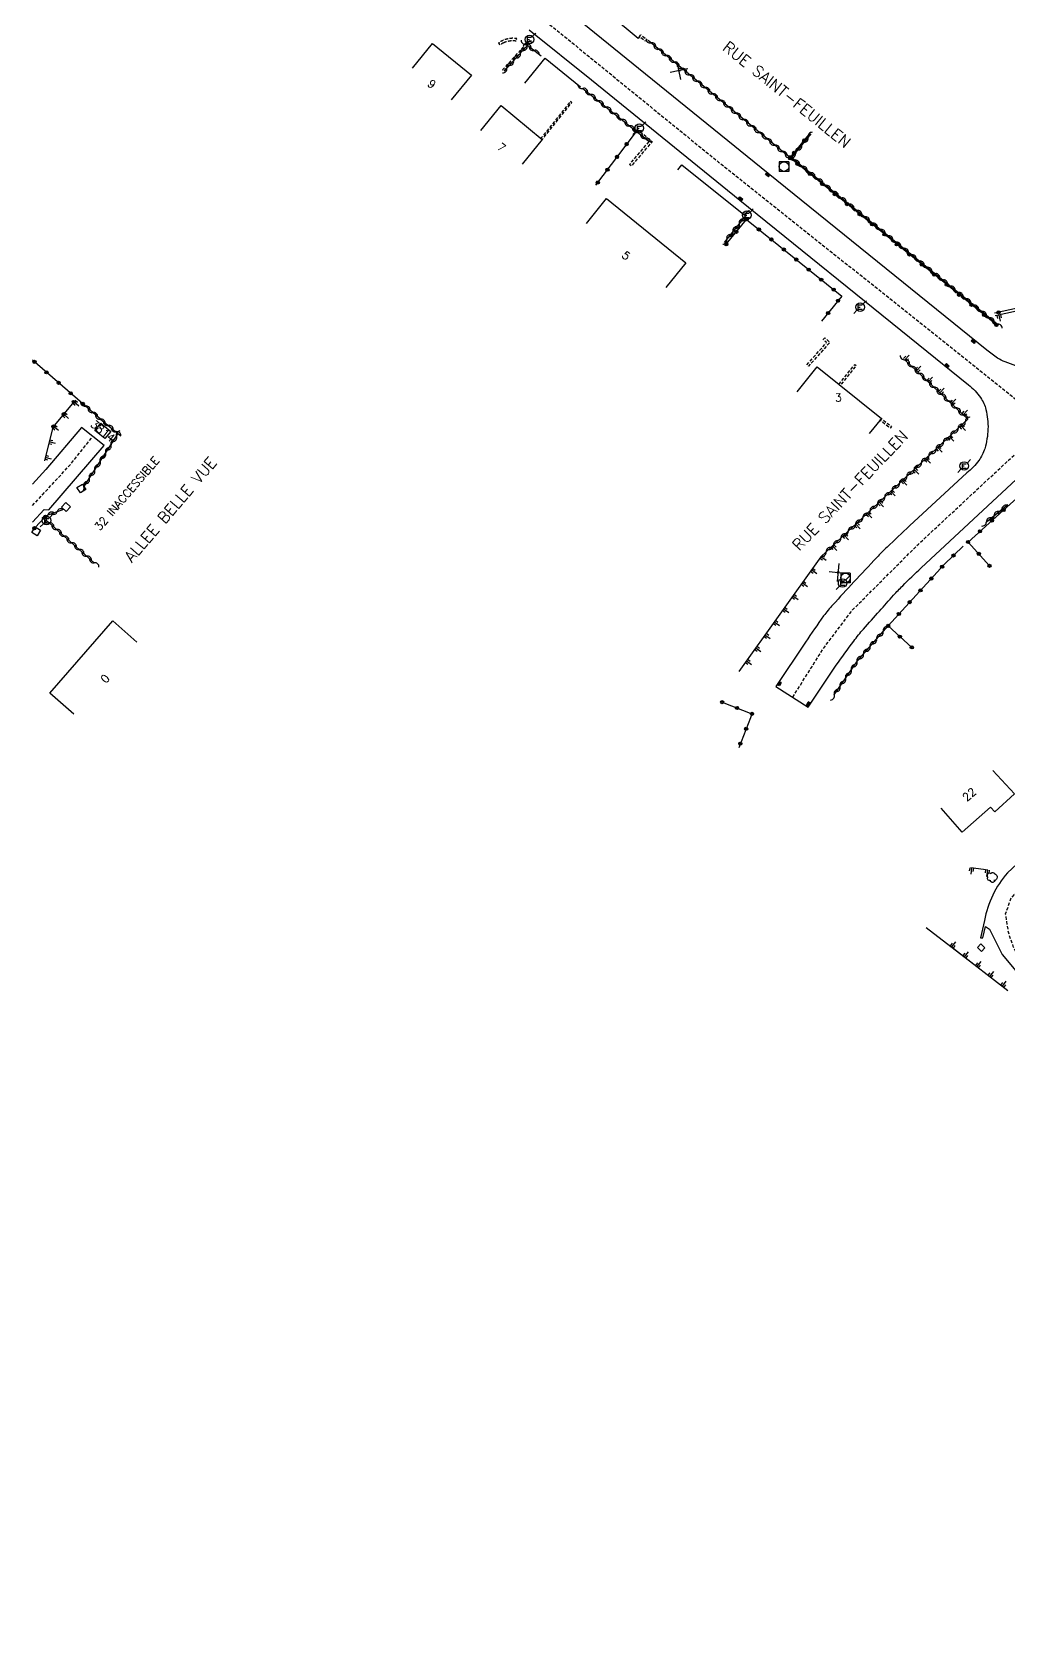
# Model space of a CAD drawing. Header units: millimetres. Extents: x 151000 to 152000, y 111999 to 113000.
# Drawn here: x 150999.9 to 151152.4, y 112548.8 to 112797.2 of the extents above; entities that cross this region are included whole.
import ezdxf
from ezdxf.enums import TextEntityAlignment as Align

# ---------------------------------------------------------------- set-up
doc = ezdxf.new("R2010")
doc.units = ezdxf.units.MM
doc.linetypes.add('DASHED', pattern=[0.75, 0.5, -0.25])
doc.layers.get('0').update_dxf_attribs({"linetype": 'CONTINUOUS'})
for name, color, linetype in [('W0001', 6, 'DASHED'), ('W0008', 7, 'CONTINUOUS'), ('W0017', 7, 'CONTINUOUS'), ('W0100', 7, 'CONTINUOUS'), ('W0112', 1, 'DASHED'), ('W0211', 2, 'CONTINUOUS'), ('W0300', 7, 'CONTINUOUS'), ('W0302', 3, 'CONTINUOUS'), ('W0310', 3, 'CONTINUOUS'), ('W0322', 7, 'CONTINUOUS'), ('W0330', 7, 'CONTINUOUS'), ('W0400', 7, 'CONTINUOUS'), ('W0420', 7, 'CONTINUOUS'), ('W0471', 7, 'CONTINUOUS'), ('W0989', 7, 'CONTINUOUS'), ('W0991', 7, 'CONTINUOUS')]:
    doc.layers.add(name, color=color, linetype=linetype)
doc.styles.get("Standard").update_dxf_attribs({"font": 'romans.shx', "width": 0.85})

# ---------------------------------------------------------------- blocks, each defined once
blk = doc.blocks.new('T420')
for p, q in [((0.75, 0.75), (-0.75, 0.75)), ((-0.75, 0.75), (-0.75, -0.75)), ((0.75, 0.75), (0.75, -0.75)), ((0.75, -0.75), (-0.75, -0.75))]:
    blk.add_line(p, q)
blk.add_ellipse((0, 0), major_axis=(-0.53, 0.53), ratio=1, start_param=3.926991, end_param=10.210176)
blk = doc.blocks.new('T471')
for p, q in [((-0.333334, 0.333334), (-0.333334, -0.333334)), ((-0.333334, 0.333334), (0.333334, 0.333334)), ((-0.333334, 0), (0, 0)), ((0.500001, 0.500001), (1.000002, 1.000002)), ((-0.500001, -0.500001), (-1.000002, -1.000002)), ((-0.333334, -0.333334), (0.333334, -0.333334))]:
    blk.add_line(p, q)
blk.add_ellipse((0, 0), major_axis=(0.471405, 0.471405), ratio=1, start_param=5.4977871438, end_param=11.780972451)
blk = doc.blocks.new('T300')
for p, q in [((-0.8, 0.51), (-0.86, 0.34)), ((-0.86, 0.34), (-0.86, 0.17)), ((-0.86, 0.17), (-0.74, 0.06)), ((-0.69, 0.63), (-0.8, 0.51)), ((-0.8, -0.06), (-0.74, 0.06)), ((-0.74, 0.06), (-0.69, 0.11)), ((-0.57, 0.69), (-0.69, 0.63)), ((-0.46, 0.69), (-0.57, 0.69)), ((-0.29, 0.63), (-0.46, 0.69)), ((-0.29, 0.63), (-0.17, 0.74)), ((-0.23, 0.57), (-0.29, 0.63)), ((-0.17, 0.74), (-0.06, 0.8)), ((-0.06, 0.8), (0.06, 0.8)), ((0.06, 0.8), (0.23, 0.74)), ((0.23, 0.74), (0.34, 0.63)), ((0.34, 0.63), (0.4, 0.51)), ((0.46, 0.46), (0.34, 0.46)), ((0.4, 0.51), (0.4, 0.46)), ((0.57, 0.4), (0.46, 0.46)), ((0.57, 0.4), (0.69, 0.29)), ((0.69, 0.29), (0.74, 0.17)), ((0.74, 0.06), (0.69, -0.17)), ((0.74, 0.17), (0.74, 0.06)), ((-0.8, -0.17), (-0.8, -0.06)), ((-0.8, -0.23), (-0.8, -0.17)), ((-0.74, -0.34), (-0.8, -0.23)), ((-0.69, -0.4), (-0.74, -0.34)), ((-0.51, -0.46), (-0.69, -0.4)), ((-0.4, -0.46), (-0.51, -0.46)), ((-0.4, -0.46), (-0.34, -0.46)), ((-0.34, -0.46), (-0.34, -0.4)), ((-0.34, -0.51), (-0.34, -0.46)), ((-0.29, -0.63), (-0.34, -0.51)), ((-0.17, -0.74), (-0.29, -0.63)), ((-0.06, -0.8), (-0.17, -0.74)), ((0.06, -0.8), (-0.06, -0.8)), ((0.17, -0.74), (0.06, -0.8)), ((0.23, -0.69), (0.17, -0.74)), ((0.29, -0.46), (0.23, -0.46)), ((0.29, -0.63), (0.23, -0.69)), ((0.46, -0.4), (0.29, -0.46)), ((0.34, -0.51), (0.29, -0.63)), ((0.34, -0.51), (0.34, -0.46)), ((0.57, -0.34), (0.46, -0.4)), ((0.63, -0.29), (0.57, -0.34)), ((0.69, -0.17), (0.63, -0.29))]:
    blk.add_line(p, q)
blk = doc.blocks.new('t330o')
at = {"color": 0, "linetype": 'Continuous'}
for p, q in [((0.25, -0.25), (-0.25, 0.25)), ((-0.25, -0.25), (0.25, 0.25)), ((-0.25, 0.25), (-0.25, -0.25)), ((0.25, 0.25), (-0.25, 0.25)), ((0.25, -0.25), (0.25, 0.25)), ((-0.25, -0.25), (0.25, -0.25)), ((-0.25, -0.25), (-0.25, -0.25))]:
    blk.add_line(p, q, dxfattribs=at)
blk = doc.blocks.new('t211o')
at = {"color": 0, "linetype": 'Continuous'}
for p, q in [((-0.29, 0.5), (-0.29, 0)), ((0, 1), (0, 0)), ((0.29, 0.5), (0.29, 0))]:
    blk.add_line(p, q, dxfattribs=at)
blk = doc.blocks.new('t310o')
at = {"color": 0, "linetype": 'Continuous'}
for centre, start, end in [((-0.5, 0.38), 216.8699, 323.1304), ((0.5, -0.37), 36.8699, 143.1303)]:
    blk.add_arc(centre, 0.625, start, end, dxfattribs=at)
blk = doc.blocks.new('t322o')
at = {"color": 0, "linetype": 'Continuous'}
for radius in [0.25, 0.15]:
    blk.add_circle((0, 0), radius, dxfattribs=at)
blk = doc.blocks.new('T400')
for p, q in [((-0.15, 0.3), (0.15, 0.3)), ((-0.15, -0.25), (-0.15, 0.3)), ((-0.15, 0.15), (0.15, 0.15)), ((-0.15, 0), (0.15, 0)), ((0.15, 0.3), (0.15, -0.25)), ((-0.15, -0.15), (0.15, -0.15)), ((-0.15, -0.25), (-0.15, -0.3)), ((-0.15, -0.3), (0.15, -0.3)), ((0.15, -0.3), (0.15, -0.25))]:
    blk.add_line(p, q)
blk = doc.blocks.new('t991o')
at = {"color": 0, "linetype": 'Continuous'}
for p, q in [((-1, 1), (1, -1)), ((-1, -1), (1, 1))]:
    blk.add_line(p, q, dxfattribs=at)
blk = doc.blocks.new('t112o')
at = {"color": 0, "linetype": 'Continuous'}
for p, q in [((-0.5, 0.5), (0.5, 0.5)), ((-0.5, -0.5), (-0.5, 0.5)), ((0.5, 0.5), (0.5, -0.5)), ((0.5, -0.5), (-0.5, -0.5))]:
    blk.add_line(p, q, dxfattribs=at)

msp = doc.modelspace()

# ---------------------------------------------------------------- linework, layer by layer
at = {"layer": 'W0001', "flags": 128}
for points in [[(151000.8, 112864.06), (151007.12, 112858.19), (151021.82, 112846.15), (151068.03, 112808.73), (151107.13, 112776.86), (151143.94, 112747.53), (151158.47, 112735.83)], [(151118.71, 112693.27), (151123.51, 112700.89), (151128.06, 112706.91), (151138.35, 112717.19), (151151.44, 112729.38), (151176.33, 112752.21), (151195.73, 112770.42), (151206.32, 112780.57)], [(151000, 112723.2), (151005.73, 112729.41), (151009.41, 112733.98)]]:
    msp.add_lwpolyline(points, dxfattribs=at)
msp.add_lwpolyline([(151413.18, 112596.14), (151374.05, 112653.49), (151356.6, 112679.29), (151345.58, 112695.46), (151336.11, 112709.29), (151316.57, 112738.09), (151301.34, 112760.45, 0.055132), (151298.42, 112764.26, 0.094048), (151295.48, 112766.37, 0.025813), (151290.9, 112768.2, 0.040445), (151287.58, 112769.05, 0.022515), (151282.87, 112769.63, 0.030455), (151279.2, 112769.69, 0.032778), (151275.17, 112769.25, 0.04343), (151272.01, 112768.4, 0.039375), (151269.79, 112767.39, 0.014995), (151265.17, 112764.64, 0.036177), (151263.11, 112763.11, 0.021887), (151260.46, 112760.62), (151245.71, 112747.2), (151231.2, 112733.97), (151215.03, 112719.27), (151191.13, 112697.49), (151172.09, 112680.3), (151156.32, 112665.86), (151152.79, 112661.89), (151151.91, 112659.39), (151152.35, 112656.6), (151153.09, 112654.4), (151154.12, 112652.35), (151156.76, 112648.97), (151164.11, 112641.19), (151174.13, 112629.34), (151201.32, 112597.62), (151210.47, 112587.11), (151213.7, 112582.26), (151215.91, 112578.59), (151217.96, 112573.01), (151218.99, 112567.73), (151219.58, 112562.15), (151219.14, 112555.1), (151218.4, 112548.79), (151217.52, 112537.24), (151217.52, 112531.37), (151217.25, 112525.14), (151216.98, 112521.11)], format="xyb", dxfattribs=at)
at = {"layer": 'W0008', "flags": 128}
for points in [[(151155.28, 112744.58, -0.036498), (151151.9, 112745.64, -0.047911), (151150.7, 112746.25, -0.030762), (151149.02, 112747.48), (151114.89, 112775.06), (151095.73, 112790.57), (151081.99, 112801.75)], [(151077.58, 112797.52), (151087.28, 112789.7), (151110.47, 112770.93), (151138.29, 112748.41), (151146.18, 112742.05, -0.069639), (151148.04, 112740.06, -0.093227), (151148.88, 112738.2, -0.06796), (151149.2, 112735.16, -0.066242), (151148.69, 112732.08, -0.084872), (151147.77, 112730.25, -0.065), (151145.92, 112728.32), (151136.96, 112720.03, 0.005552), (151133.46, 112716.73, 0.011483), (151131.83, 112715.08, 0.001935), (151128.26, 112711.27, 0.002079), (151124.96, 112707.69, 0.02775), (151123.54, 112705.96, 0.012426), (151120.71, 112701.86), (151116.09, 112694.96), (151121.11, 112691.73), (151125.52, 112698.29, -0.010096), (151128.23, 112702.03, -0.019054), (151129.77, 112703.92, -0.001163), (151132.26, 112706.73, -0.001312), (151134.47, 112709.21, -0.013934), (151135.88, 112710.68, -0.007038), (151138.77, 112713.48), (151153.6, 112727.28)], [(151161.98, 112674.87), (151152.24, 112665.84, 0.13288), (151148.65, 112658.39), (151148.03, 112655.7), (151148.4, 112655.7), (151148.82, 112657.43), (151149.45, 112657.05), (151151.43, 112653.06), (151154.84, 112648.98)]]:
    msp.add_lwpolyline(points, format="xyb", dxfattribs=at)
msp.add_lwpolyline([(151000, 112720.63), (151001.84, 112722.61), (151002.54, 112722.54), (151011.17, 112732.58), (151007.64, 112735.38), (151002.07, 112728.83), (151000, 112726.56)], dxfattribs=at)
at = {"layer": 'W0017', "flags": 128}
for points in [[(151094.77, 112796.48), (151094.6, 112796.18), (151090.28, 112799.78), (151090.51, 112799.92)], [(151076.88, 112789.19), (151080.03, 112793.08), (151085.58, 112788.59)], [(151100.76, 112775.66), (151101.38, 112776.44), (151111.35, 112768.46)]]:
    msp.add_lwpolyline(points, dxfattribs=at)
msp.add_lwpolyline([(151148.18, 112653.54), (151147.54, 112654.16), (151148.09, 112654.72), (151148.72, 112654.11)], close=True, dxfattribs=at)
at = {"layer": 'W0100', "flags": 128}
for points in [[(151059.32, 112791.52), (151062.47, 112795.4), (151068.55, 112790.45), (151065.4, 112786.57)], [(151070.01, 112781.8), (151073.18, 112785.67), (151079.61, 112780.4), (151076.44, 112776.53)], [(151086.49, 112767.26), (151089.63, 112771.15), (151102.03, 112761.14), (151098.89, 112757.25)], [(151119.41, 112740.97), (151122.54, 112744.86), (151132.55, 112736.8), (151130.67, 112734.46)], [(151006.48, 112690.63), (151002.71, 112693.92), (151012.52, 112705.18), (151016.29, 112701.89)], [(151149.96, 112681.84), (151153.33, 112678.16), (151150.27, 112675.36), (151149.6, 112676.09), (151145.18, 112672.19), (151141.87, 112675.94)]]:
    msp.add_lwpolyline(points, dxfattribs=at)
for points in [[(151100.89, 112791.26), (151101.09, 112791.13), (151101.01, 112791), (151100.81, 112791.13)], [(151009.75, 112734.95), (151010.65, 112736.06), (151012.21, 112734.78), (151011.31, 112733.67)], [(151125.87, 112712.9), (151125.66, 112712.73), (151125.76, 112712.61), (151125.97, 112712.78)]]:
    msp.add_lwpolyline(points, close=True, dxfattribs=at)
at = {"layer": 'W0112', "flags": 128}
msp.add_lwpolyline([(151073.57, 112795.52, -0.050374), (151074.23, 112795.75, -0.048386), (151074.89, 112795.84, -0.048386), (151075.56, 112795.8), (151075.61, 112796.15, 0.048386), (151074.88, 112796.19, 0.048386), (151074.15, 112796.09, 0.050374), (151073.42, 112795.84, 0.050374), (151072.77, 112795.45), (151072.98, 112795.17, -0.050374)], format="xyb", close=True, dxfattribs=at)
for points in [[(151077.24, 112795.03), (151077.02, 112795.24), (151076.77, 112794.97), (151073.4, 112791.28), (151073.63, 112791.07), (151077, 112794.76)], [(151095.93, 112796), (151095.71, 112795.72), (151094.77, 112796.48), (151094.99, 112796.75)], [(151079.38, 112780.58), (151079.61, 112780.4), (151084.23, 112786.18), (151084.01, 112786.36)], [(151094.36, 112781.61), (151094.6, 112781.89), (151096.75, 112780.05), (151093.5, 112776.25), (151093.23, 112776.48), (151096.25, 112780.01)], [(151123.49, 112749.14), (151123.72, 112749.4), (151124.51, 112748.7), (151121.18, 112744.97), (151120.92, 112745.2), (151124.01, 112748.67)], [(151132.33, 112736.52), (151132.55, 112736.8), (151134.14, 112735.56), (151133.92, 112735.28)]]:
    msp.add_lwpolyline(points, close=True, dxfattribs=at)
msp.add_lwpolyline([(151125.92, 112742.14), (151128.43, 112745.25), (151128.61, 112745.07), (151126.12, 112741.98)], dxfattribs=at)
at = {"layer": 'W0211', "flags": 128}
for points in [[(151155.81, 112754.06), (151150.32, 112752.83)], [(151136.23, 112745.98), (151146.07, 112736.68), (151123.11, 112715.19), (151110.32, 112697.3)], [(151006.47, 112739.39), (151003.2, 112735.46), (151001.86, 112730.18)], [(151149.17, 112666.27), (151148.49, 112666.37), (151146.51, 112666.63)], [(151143.51, 112654.25), (151147.46, 112651.18), (151152.28, 112647.43)]]:
    msp.add_lwpolyline(points, dxfattribs=at)
at = {"layer": 'W0302', "flags": 128}
msp.add_lwpolyline([(151139.57, 112657.32), (151147.46, 112651.18), (151152.28, 112647.43)], dxfattribs=at)
at = {"layer": 'W0310', "flags": 128}
for points in [[(151077.24, 112795.03), (151077, 112794.76), (151073.63, 112791.07)], [(151077.1, 112795.26), (151079.42, 112793.45)], [(151118.3, 112777.51), (151096.14, 112795.85)], [(151085.92, 112788.37), (151094.29, 112781.67), (151096.34, 112780.09)], [(151150.63, 112751.54), (151118.54, 112777.53), (151121.58, 112781.29)], [(151111.35, 112768.46), (151108, 112764.31)], [(151136.23, 112745.98), (151146.07, 112736.68), (151123.11, 112715.19)], [(151010.61, 112736.71), (151007.86, 112739.09)], [(151010.61, 112736.71), (151013.81, 112734.11)], [(151008.03, 112726.13), (151013.39, 112734.45)], [(151148.95, 112720.65), (151152.28, 112723.36)], [(151009.64, 112714.26), (151002.2, 112720.86), (151002.2, 112721.66), (151004.92, 112722.65)], [(151125.2, 112693.65), (151128.84, 112698.95), (151133.61, 112704.42)]]:
    msp.add_lwpolyline(points, dxfattribs=at)
at = {"layer": 'W0322', "flags": 128}
for points in [[(151094.29, 112781.67), (151093.95, 112781.22), (151087.94, 112773.23)], [(151150.52, 112751.41), (151118.3, 112777.51), (151121.44, 112781.4)], [(151108.34, 112764.02), (151111.48, 112767.91), (151126.36, 112755.92), (151123.22, 112752.03)], [(151155.72, 112754.47), (151150.23, 112753.25)], [(151007.86, 112739.09), (151007.04, 112739.8), (151000, 112745.91)], [(151006.47, 112739.39), (151003.2, 112735.46)], [(151149.44, 112713.79), (151146.09, 112717.51), (151152.64, 112723.42), (151159.64, 112729.65), (151162.97, 112725.92)], [(151000.29, 112719.66), (151002.2, 112721.66)], [(151137.3, 112701.05), (151133.61, 112704.42), (151142.34, 112713.98), (151145.32, 112716.84)], [(151107.69, 112692.49), (151112.35, 112690.67), (151112.1, 112690.04), (151110.28, 112685.38)]]:
    msp.add_lwpolyline(points, dxfattribs=at)

# ---------------------------------------------------------------- block references
at = {"layer": 'W0112'}
for p, rotation in [((151007.64, 112725.88), 33.19068833049261), ((151005.22, 112722.98), 226.5722842360356), ((151000.58, 112719.18), 147.8778479407164)]:
    msp.add_blockref('t112o', p, dxfattribs=dict(at, rotation=rotation))
at = {"layer": 'W0211'}
for p, rotation in [((151150.93, 112752.96), 192.6185358580967), ((151136.23, 112745.98), 316.6003489865605), ((151138.05, 112744.26), 316.6003489865605), ((151139.86, 112742.55), 316.6003489865605), ((151141.68, 112740.83), 316.6003489865605), ((151006.47, 112739.39), 230.1870099960855), ((151143.5, 112739.11), 316.6003489865605), ((151145.31, 112737.39), 316.6003489865605), ((151003.27, 112735.55), 230.1870099960855), ((151004.87, 112737.47), 230.1870099960855), ((151145, 112735.68), 223.1043515603784), ((151002.61, 112733.14), 255.7998606198131), ((151143.17, 112733.97), 223.1043515603784), ((151002, 112730.72), 255.7998606198131), ((151139.52, 112730.55), 223.1043515603784), ((151141.35, 112732.26), 223.1043515603784), ((151137.7, 112728.85), 223.1043515603784), ((151134.05, 112725.43), 223.1043515603784), ((151135.87, 112727.14), 223.1043515603784), ((151132.22, 112723.72), 223.1043515603784), ((151128.57, 112720.3), 223.1043515603784), ((151130.39, 112722.01), 223.1043515603784), ((151126.74, 112718.6), 223.1043515603784), ((151124.92, 112716.89), 223.1043515603784), ((151121.64, 112713.14), 234.4645327926752), ((151123.1, 112715.18), 234.4645327926752), ((151120.19, 112711.11), 234.4645327926752), ((151118.74, 112709.07), 234.4645327926752), ((151117.28, 112707.04), 234.4645327926752), ((151114.38, 112702.97), 234.4645327926752), ((151115.83, 112705.01), 234.4645327926752), ((151112.93, 112700.94), 234.4645327926752), ((151111.47, 112698.9), 234.4645327926752), ((151146.69, 112666.6), 172.4252761664829), ((151149.17, 112666.27), 172.4252761663848), ((151143.51, 112654.25), 322.1054340686644), ((151145.49, 112652.72), 322.1054340686644), ((151147.46, 112651.18), 322.1054340686644), ((151149.43, 112649.65), 322.1054340685993), ((151151.4, 112648.11), 322.1054340685993)]:
    msp.add_blockref('t211o', p, dxfattribs=dict(at, rotation=rotation))
at = {"layer": 'W0300'}
msp.add_blockref('T300', (151149.91, 112665.11), dxfattribs=at)
at = {"layer": 'W0310'}
for p, rotation in [((151077.1, 112795.26), 322.0317238851189), ((151077.24, 112795.03), 227.6422012971993), ((151078.33, 112794.3), 322.0317238851189), ((151096.58, 112795.49), 140.3764530103026), ((151097.79, 112794.49), 140.3764530103026), ((151075.13, 112792.71), 227.6422012971181), ((151076.19, 112793.87), 227.6422012971181), ((151099, 112793.49), 140.3764530103026), ((151100.2, 112792.49), 140.3764530103026), ((151074.08, 112791.56), 227.6422012971181), ((151101.41, 112791.49), 140.3764530103026), ((151102.62, 112790.49), 140.3764530103026), ((151103.82, 112789.49), 140.3764530103026), ((151085.92, 112788.37), 321.2974432426175), ((151087.14, 112787.39), 321.2974432426175), ((151105.03, 112788.5), 140.3764530103026), ((151106.23, 112787.5), 140.3764530103026), ((151088.37, 112786.41), 321.2974432426175), ((151089.59, 112785.44), 321.2974432426175), ((151090.81, 112784.46), 321.2974432426175), ((151107.44, 112786.5), 140.3764530103026), ((151108.65, 112785.5), 140.3764530103026), ((151109.85, 112784.5), 140.3764530103026), ((151092.03, 112783.48), 321.2974432426175), ((151093.25, 112782.5), 321.2974432426175), ((151111.06, 112783.5), 140.3764530103026), ((151112.27, 112782.5), 140.3764530103026), ((151094.48, 112781.52), 322.4414938593511), ((151095.72, 112780.57), 322.4414938593511), ((151113.47, 112781.5), 140.3764530103026), ((151114.68, 112780.51), 140.3764530103026), ((151115.88, 112779.51), 140.3764530103026), ((151120.14, 112779.51), 50.99521999277093), ((151121.12, 112780.73), 50.99521999277093), ((151117.09, 112778.51), 140.3764530103026), ((151118.3, 112777.51), 140.3764530103026), ((151118.99, 112777.17), 140.9952199927699), ((151119.15, 112778.3), 50.99521999277093), ((151120.21, 112776.18), 140.9952199927699), ((151121.42, 112775.2), 140.9952199927699), ((151122.64, 112774.21), 140.9952199927699), ((151123.86, 112773.22), 140.9952199927699), ((151125.07, 112772.24), 140.9952199927699), ((151126.29, 112771.25), 140.9952199927699), ((151127.51, 112770.27), 140.9952199927699), ((151110.37, 112767.24), 231.120963146737), ((151111.35, 112768.46), 231.120963146737), ((151128.73, 112769.28), 140.9952199927699), ((151129.94, 112768.3), 140.9952199927699), ((151131.16, 112767.31), 140.9952199927699), ((151108.4, 112764.8), 231.120963146737), ((151109.38, 112766.02), 231.120963146737), ((151132.38, 112766.33), 140.9952199927699), ((151133.59, 112765.34), 140.9952199927699), ((151134.81, 112764.35), 140.9952199927699), ((151136.03, 112763.37), 140.9952199927699), ((151137.24, 112762.38), 140.9952199927699), ((151138.46, 112761.4), 140.9952199927699), ((151139.68, 112760.41), 140.9952199927699), ((151140.9, 112759.43), 140.9952199927699), ((151142.11, 112758.44), 140.9952199927699), ((151143.33, 112757.45), 140.9952199927699), ((151144.55, 112756.47), 140.9952199927699), ((151145.76, 112755.48), 140.9952199927699), ((151146.98, 112754.5), 140.9952199927699), ((151148.2, 112753.51), 140.9952199927699), ((151149.41, 112752.53), 140.9952199927699), ((151150.63, 112751.54), 140.9952199927699), ((151136.23, 112745.98), 316.6003489865605), ((151137.37, 112744.9), 316.6003489865605), ((151138.51, 112743.83), 316.6003489865605), ((151139.64, 112742.75), 316.6003489865605), ((151140.78, 112741.68), 316.6003489865605), ((151141.92, 112740.6), 316.6003489865605), ((151143.06, 112739.52), 316.6003489865605), ((151008.24, 112738.76), 139.1171719710704), ((151009.43, 112737.73), 139.1171719710704), ((151144.2, 112738.45), 316.6003489865605), ((151145.33, 112737.37), 316.6003489865605), ((151010.61, 112736.71), 139.1171719710704), ((151011.83, 112735.72), 320.9368633792648), ((151013.04, 112734.73), 320.9368633792648), ((151144.52, 112735.23), 223.1043515603784), ((151145.66, 112736.3), 223.1043515603784), ((151012.27, 112732.71), 57.15989692695005), ((151013.12, 112734.03), 57.15989692695005), ((151141.09, 112732.02), 223.1043515603784), ((151142.23, 112733.09), 223.1043515603784), ((151143.37, 112734.16), 223.1043515603784), ((151010.58, 112730.08), 57.15989692695005), ((151011.42, 112731.4), 57.15989692695005), ((151138.8, 112729.88), 223.1043515603784), ((151139.94, 112730.95), 223.1043515603784), ((151008.88, 112727.45), 57.15989692695005), ((151009.73, 112728.76), 57.15989692695005), ((151136.51, 112727.74), 223.1043515603784), ((151137.66, 112728.81), 223.1043515603784), ((151008.03, 112726.13), 57.15989692695005), ((151134.22, 112725.6), 223.1043515603784), ((151135.37, 112726.67), 223.1043515603784), ((151130.79, 112722.39), 223.1043515603784), ((151131.94, 112723.46), 223.1043515603784), ((151133.08, 112724.53), 223.1043515603784), ((151151.38, 112722.62), 39.10266194057303), ((151002.41, 112721.74), 20.09204096307861), ((151002.61, 112720.5), 138.3988904725254), ((151003.88, 112722.27), 20.09204096307861), ((151128.51, 112720.25), 223.1043515603784), ((151129.65, 112721.32), 223.1043515603784), ((151148.95, 112720.65), 39.10266194057303), ((151150.16, 112721.64), 39.10266194057303), ((151003.78, 112719.46), 138.3988904725254), ((151004.95, 112718.42), 138.3988904725254), ((151006.12, 112717.38), 138.3988904725254), ((151126.22, 112718.11), 223.1043515603784), ((151127.36, 112719.18), 223.1043515603784), ((151007.3, 112716.34), 138.3988904725254), ((151008.47, 112715.3), 138.3988904725254), ((151123.93, 112715.97), 223.1043515603784), ((151125.08, 112717.04), 223.1043515603784), ((151009.64, 112714.26), 138.3988904725254), ((151131.82, 112702.37), 48.91707406643481), ((151132.85, 112703.55), 48.91707406643481), ((151129.76, 112700.01), 48.91707406643481), ((151130.79, 112701.19), 48.91707406643481), ((151127.86, 112697.53), 55.54329333772132), ((151128.75, 112698.82), 55.54329333772132), ((151126.09, 112694.94), 55.54329333772132), ((151126.97, 112696.23), 55.54329333772132), ((151125.2, 112693.65), 55.54329333772132)]:
    msp.add_blockref('t310o', p, dxfattribs=dict(at, rotation=rotation))
at = {"layer": 'W0322'}
for p, rotation in [((151094.29, 112781.67), 233.0890889161711), ((151120.52, 112780.25), 50.99521999273616), ((151091.28, 112777.67), 233.0890889161591), ((151092.78, 112779.67), 233.0890889161591), ((151118.94, 112778.31), 50.99521999273616), ((151089.78, 112775.67), 233.0890889161591), ((151119.44, 112776.58), 140.9952199927783), ((151121.38, 112775.01), 140.9952199927783), ((151088.28, 112773.68), 233.0890889161591), ((151123.32, 112773.44), 140.9952199927783), ((151125.27, 112771.86), 140.9952199927783), ((151127.21, 112770.29), 140.9952199927783), ((151111.48, 112767.91), 321.1310549294329), ((151129.15, 112768.72), 140.9952199927783), ((151109.91, 112765.96), 51.13105492948341), ((151113.43, 112766.34), 321.1310549294329), ((151131.1, 112767.14), 140.9952199927783), ((151133.04, 112765.57), 140.9952199927783), ((151108.34, 112764.02), 51.13105492948341), ((151115.38, 112764.77), 321.1310549294329), ((151117.32, 112763.2), 321.1310549294329), ((151134.98, 112764), 140.9952199927783), ((151136.92, 112762.42), 140.9952199927783), ((151119.27, 112761.63), 321.1310549294329), ((151121.21, 112760.06), 321.1310549294329), ((151138.87, 112760.85), 140.9952199927783), ((151123.16, 112758.5), 321.1310549294329), ((151140.81, 112759.28), 140.9952199927783), ((151142.75, 112757.7), 140.9952199927783), ((151125.11, 112756.93), 321.1310549294329), ((151125.79, 112755.22), 231.1310549294834), ((151144.69, 112756.13), 140.9952199927783), ((151124.23, 112753.28), 231.1310549294834), ((151146.64, 112754.56), 140.9952199927783), ((151148.58, 112752.98), 140.9952199927783), ((151150.84, 112753.38), 192.6185358580967), ((151150.52, 112751.41), 140.9952199927783), ((151000.31, 112745.65), 139.0384344342928), ((151002.19, 112744.01), 139.0384344342928), ((151004.08, 112742.37), 139.0384344342928), ((151005.97, 112740.73), 139.0384344342928), ((151006.47, 112739.39), 230.1870099960855), ((151007.86, 112739.09), 139.0384344343455), ((151003.27, 112735.55), 230.1870099960855), ((151004.87, 112737.47), 230.1870099960855), ((151002.02, 112721.47), 46.34671880116213), ((151149.81, 112720.86), 42.05992749376895), ((151151.66, 112722.53), 42.05992749376895), ((151000.29, 112719.66), 46.34671880116213), ((151147.95, 112719.18), 42.05992749376895), ((151143.82, 112715.4), 43.81857867891758), ((151146.09, 112717.51), 42.05992749376895), ((151147.77, 112715.65), 132.0599274936898), ((151142.04, 112713.65), 47.58595165401284), ((151149.44, 112713.79), 132.0599274936898), ((151140.35, 112711.8), 47.58595165401284), ((151136.98, 112708.11), 47.58595165401284), ((151138.66, 112709.96), 47.58595165401284), ((151135.29, 112706.27), 47.58595165401284), ((151133.61, 112704.42), 137.5859516539616), ((151135.45, 112702.73), 137.5859516539616), ((151137.3, 112701.05), 137.5859516539616), ((151107.69, 112692.49), 338.6662050276497), ((151110.02, 112691.58), 338.6662050276497), ((151112.35, 112690.67), 248.666205027597), ((151111.44, 112688.35), 248.6662050276497), ((151110.53, 112686.02), 248.6662050276497)]:
    msp.add_blockref('t322o', p, dxfattribs=dict(at, rotation=rotation))
at = {"layer": 'W0330'}
msp.add_blockref('t330o', (151118.28, 112777.55), dxfattribs=at)
at = {"layer": 'W0400'}
for p, rotation in [((151114.77, 112774.85), 55.11380918242465), ((151110.6, 112771.13), 54.60011843069435), ((151146.9, 112748.84), 227.8618578910449), ((151142.81, 112745.09), 45.43423338460216), ((151116.66, 112695.36), 155.2378930483761), ((151121.14, 112692.21), 152.1818518322003)]:
    msp.add_blockref('T400', p, dxfattribs=dict(at, rotation=rotation))
at = {"layer": 'W0420'}
for p in [(151117.34, 112776.16), (151126.95, 112711.89)]:
    msp.add_blockref('T420', p, dxfattribs=at)
at = {"layer": 'W0471'}
for p in [(151077.6, 112796.02), (151094.75, 112782.14), (151111.56, 112768.56), (151129.23, 112754.21), (151145.48, 112729.39), (151002.2, 112720.86), (151126.5, 112711.11)]:
    msp.add_blockref('T471', p, dxfattribs=at)
at = {"layer": 'W0991', "extrusion": (0, 0, -1), "rotation": 32.85868332196389}
msp.add_blockref('t991o', (-151100.95, 112791.13), dxfattribs=at)
at = {"layer": 'W0991', "rotation": 39.55393953595598}
msp.add_blockref('t991o', (151125.82, 112712.75), dxfattribs=at)

# ---------------------------------------------------------------- texts
at = {"layer": 'W0989'}
for s, rotation, p in [('RUE SAINT-FEUILLEN', 321.0754, (151117.81, 112787.4)), ('RUE SAINT-FEUILLEN', 46.3015, (151127.66, 112725.57)), ('ALLEE BELLE VUE', 49.4635, (151021.55, 112722.58))]:
    msp.add_text(s, height=1.75, rotation=rotation, dxfattribs=at).set_placement(p, align=Align.MIDDLE)
at = {"layer": 'W0991'}
for s, rotation, p in [('9', 320.8748, (151062.36, 112789.05)), ('7', 320.7061, (151073.23, 112779.16)), ('5', 321.1018, (151092.69, 112762.26)), ('3', 3.8038, (151125.82, 112740.07)), ('3814', 321.3369, (151011, 112734.85)), ('32 INACCESSIBLE', 49.5779, (151014.73, 112725.08)), ('0', 48.9402, (151011.34, 112696.17)), ('22', 40.2558, (151146.28, 112678.08))]:
    msp.add_text(s, height=1.25, rotation=rotation, dxfattribs=at).set_placement(p, align=Align.MIDDLE)

doc.saveas('drawing.dxf')
